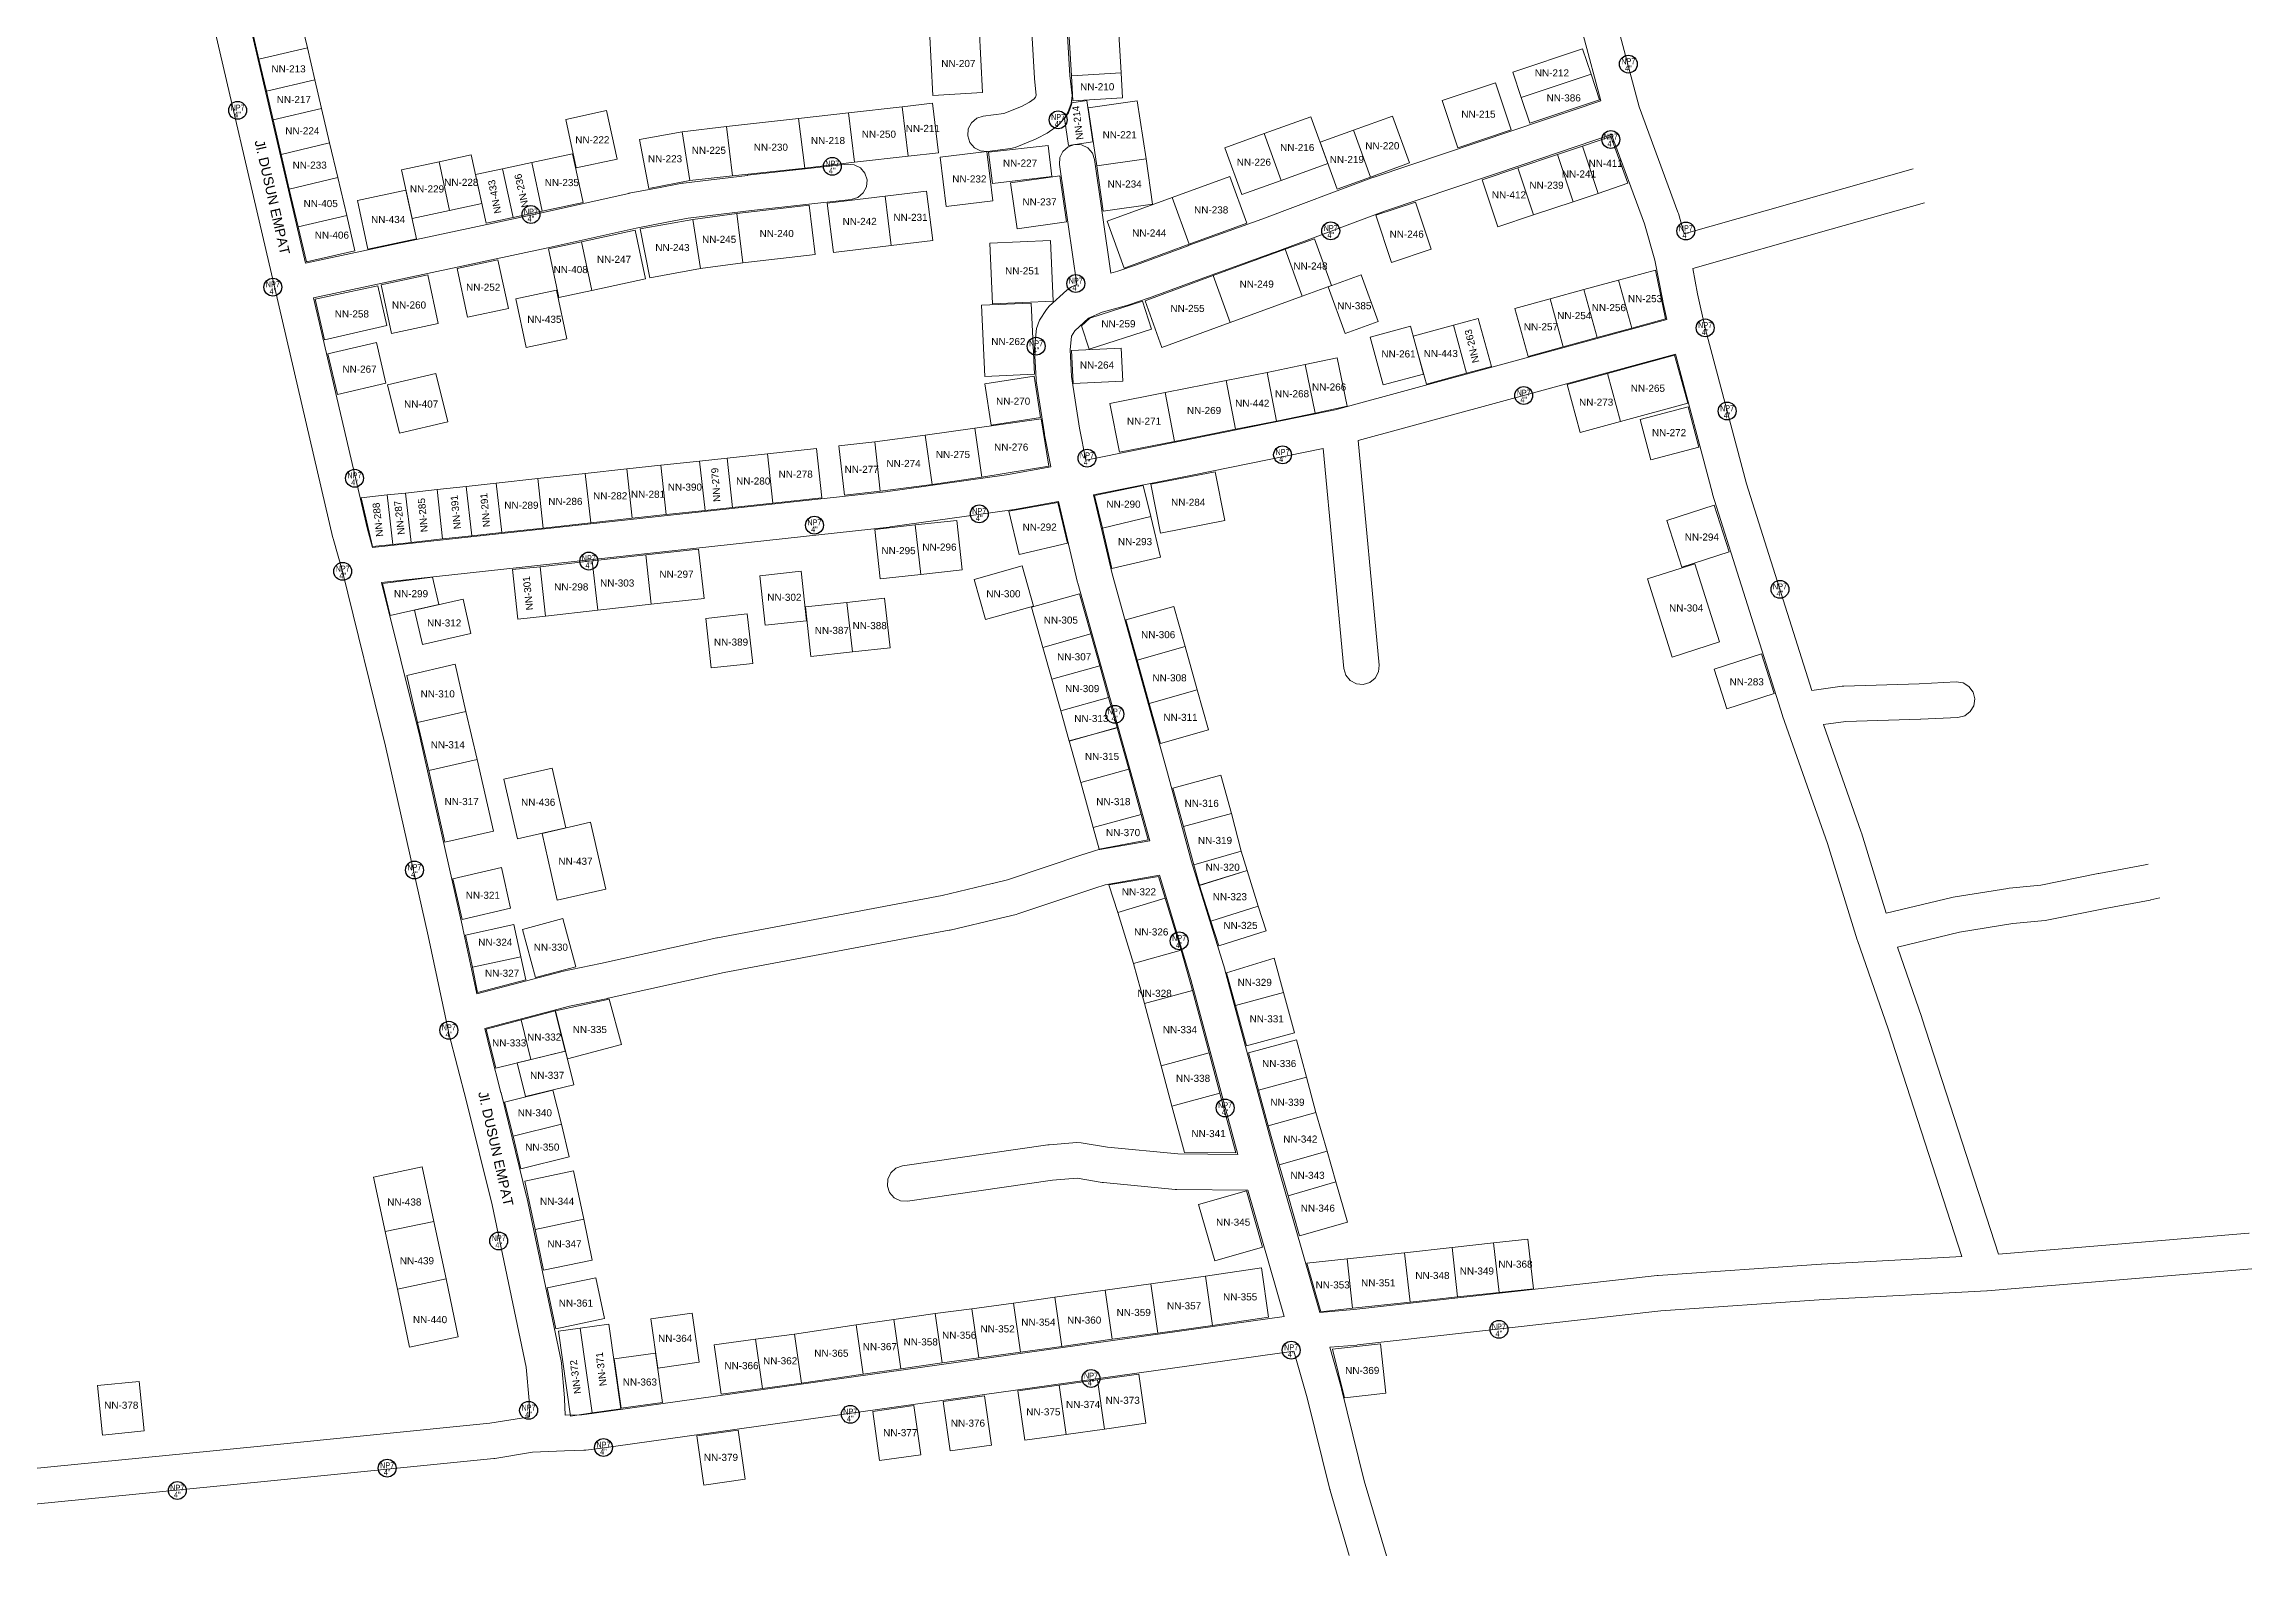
# Model space of a CAD drawing. Header units: inches. Extents: x 5913 to 6802, y 1147 to 1805.
# Drawn here: x 6304.3 to 6801.4, y 1147.4 to 1487.7 of the extents above; entities that cross this region are included whole.
import ezdxf
from ezdxf.enums import TextEntityAlignment as Align

# ---------------------------------------------------------------- set-up
doc = ezdxf.new("R2010")
doc.units = ezdxf.units.IN
doc.header["$MEASUREMENT"] = 0
doc.layers.add('Basic Map', color=251, linetype='Continuous', lineweight=9)
doc.layers.add('Home Number', color=6, linetype='Continuous')
doc.layers.add('NEW POLE 7m', color=3, linetype='Continuous')
doc.styles.get("Standard").update_dxf_attribs({"font": 'arial.ttf'})
doc.styles.add('Title Block 3', font='dgn003.shx')

# ---------------------------------------------------------------- blocks, each defined once
blk = doc.blocks.new('NP7')
at = {"color": 0, "linetype": 'ByBlock', "lineweight": -2}
blk.add_circle((10475.44, -5326.86), 2.01, dxfattribs=at)
at = {"color": 0, "linetype": 'ByBlock', "lineweight": -2, "style": 'Title Block 3', "width": 0.799091}
for s, p in [('NP7', (10475.43, -5326.23)), ('4"', (10475.43, -5327.81))]:
    blk.add_text(s, height=1.339, dxfattribs=at).set_placement(p, align=Align.MIDDLE_CENTER)

msp = doc.modelspace()

# ---------------------------------------------------------------- linework, layer by layer
at = {"layer": 'Basic Map'}
for points in [[(6725.17, 1459.63), (6704.55, 1453.8), (6704.54, 1453.8), (6673.63, 1444.99), (6672.29, 1449.61), (6672.2, 1449.88), (6663.5, 1473.63), (6658.57, 1491.9), (6658.56, 1491.93), (6653.27, 1510.91)], [(6531, 1392.6), (6521, 1390.77), (6493.74, 1386.96), (6378.21, 1374.37), (6377.05, 1378.5), (6364.93, 1430.63), (6417.3, 1441.78), (6417.33, 1441.79), (6437.59, 1446.3), (6444.49, 1447.62), (6449.33, 1448.53), (6463.59, 1450.25), (6486.04, 1452.75), (6487.53, 1453.22), (6488.73, 1454.23), (6489.44, 1455.61), (6489.58, 1457.17), (6489.1, 1458.66), (6488.1, 1459.85), (6486.71, 1460.57), (6485.16, 1460.7), (6462.68, 1458.2), (6462.65, 1458.19), (6448.24, 1456.46), (6447.97, 1456.42), (6443, 1455.48), (6436.03, 1454.15), (6435.91, 1454.13), (6415.61, 1449.6), (6363.12, 1438.42), (6348.35, 1501.96)], [(6526, 1502), (6527.3, 1480.09), (6527.32, 1479.92), (6527.69, 1476.27), (6527.51, 1475.77), (6527.22, 1475.42), (6526.17, 1474.64), (6524.34, 1473.69), (6520.4, 1472.09), (6515.75, 1471.54), (6514.27, 1471.05), (6513.08, 1470.04), (6512.37, 1468.64), (6512.25, 1467.09), (6512.74, 1465.6), (6513.75, 1464.42), (6515.14, 1463.71), (6516.7, 1463.59), (6521.88, 1464.21), (6522.91, 1464.48), (6527.51, 1466.35), (6527.84, 1466.49), (6530.13, 1467.67), (6530.69, 1468.03), (6532.39, 1469.3), (6533.09, 1469.96), (6534.12, 1471.22), (6534.79, 1472.38), (6535.52, 1474.38), (6535.74, 1476.16), (6535.28, 1480.65), (6533.98, 1502.52)], [(6226.53, 1159.59), (6353.01, 1172.04), (6404.61, 1177.21), (6413.22, 1178.61), (6413.45, 1178.6), (6413.59, 1178.64), (6413.49, 1182.37), (6412.85, 1189.85), (6405.12, 1226.4), (6399.39, 1249.68), (6395.35, 1265.24), (6395.31, 1265.41), (6390.75, 1286.95), (6381.14, 1329.68), (6371.42, 1368.98), (6369.32, 1376.42), (6369.28, 1376.6), (6356.22, 1432.79), (6340.53, 1500.26)], [(6650.85, 1489.8), (6654.84, 1475), (6634.99, 1468.27), (6603.75, 1457.8), (6603.62, 1457.76), (6578.47, 1448.35), (6561.9, 1442.37), (6561.87, 1442.36), (6550.25, 1438.06), (6546.07, 1436.61), (6544.5, 1436.19), (6540.84, 1461.75), (6540.32, 1463.22), (6539.28, 1464.38), (6537.87, 1465.06), (6536.32, 1465.14), (6534.84, 1464.63), (6533.68, 1463.58), (6533.01, 1462.18), (6532.92, 1460.62), (6536.79, 1433.58), (6535.66, 1433.08), (6534.54, 1432.35), (6530.63, 1428.73), (6530.02, 1428.02), (6528.39, 1425.58), (6527.74, 1423.73), (6527.32, 1419.38), (6527.31, 1418.8), (6527.64, 1412.32), (6527.68, 1411.91), (6529.52, 1399.98), (6529.55, 1399.8), (6531, 1392.6)], [(6657.27, 1467.38), (6664.64, 1447.26), (6667, 1439.11), (6668.79, 1429.91), (6668.82, 1429.8), (6669.73, 1425.72), (6594.98, 1405.37), (6561.62, 1398.61), (6538.86, 1394.09), (6537.41, 1401.28), (6535.62, 1412.93), (6535.32, 1418.91), (6535.61, 1421.97), (6536.41, 1423.18), (6539.49, 1426.03), (6542.51, 1427.36), (6548.3, 1428.93), (6548.56, 1429.01), (6552.91, 1430.52), (6552.98, 1430.54), (6564.63, 1434.85), (6581.2, 1440.83), (6581.25, 1440.85), (6606.36, 1450.24), (6637.54, 1460.69), (6637.56, 1460.69), (6657.27, 1467.38)], [(6733.91, 1295.6), (6719.11, 1292.03), (6713.51, 1310.17), (6713.46, 1310.32), (6704.96, 1334.51), (6710.02, 1335.2), (6726.8, 1335.72), (6726.87, 1335.72), (6735.25, 1336.14), (6736.77, 1336.51), (6738.02, 1337.44), (6738.82, 1338.78), (6739.05, 1340.33), (6738.67, 1341.84), (6737.74, 1343.09), (6736.4, 1343.9), (6734.86, 1344.13), (6726.51, 1343.71), (6709.56, 1343.19), (6709.15, 1343.15), (6702.36, 1342.23), (6687.66, 1388.7), (6678.36, 1423.81), (6676.63, 1431.49), (6675.52, 1437.21), (6706.73, 1446.1), (6727.74, 1452.04)], [(6591.57, 1202.18), (6582.19, 1234.82), (6581.49, 1237.25), (6570.19, 1279.29), (6570.15, 1279.44), (6562.66, 1303.63), (6557.05, 1324.49), (6557.04, 1324.52), (6544.75, 1368.45), (6540.56, 1386.28), (6563.18, 1390.76), (6563.2, 1390.76), (6592.33, 1396.67), (6596.97, 1347.18), (6597.42, 1345.69), (6598.4, 1344.48), (6599.78, 1343.74), (6601.33, 1343.57), (6602.83, 1344.02), (6604.04, 1345.01), (6604.78, 1346.38), (6604.94, 1347.93), (6600.2, 1398.5), (6671.64, 1417.95), (6679.96, 1386.56), (6680.01, 1386.38), (6695.74, 1336.6), (6695.78, 1336.48), (6705.89, 1307.74), (6712.57, 1286.09), (6712.61, 1285.95), (6719.54, 1265.99), (6736.13, 1214.75), (6704.56, 1213.07), (6704.49, 1213.07), (6667.72, 1210.51), (6667.55, 1210.5), (6599.2, 1202.8), (6591.57, 1202.18)], [(6401.69, 1273.87), (6398.57, 1288.63), (6398.56, 1288.68), (6388.94, 1331.48), (6388.92, 1331.56), (6380.26, 1366.55), (6494.59, 1379.01), (6494.76, 1379.03), (6522.19, 1382.86), (6522.36, 1382.88), (6532.7, 1384.77), (6536.98, 1366.54), (6537.02, 1366.38), (6549.33, 1322.39), (6553.25, 1308.38)], [(6553.25, 1308.38), (6541.56, 1306.29), (6541.06, 1306.17), (6538.47, 1305.35), (6538.4, 1305.32), (6521.18, 1299.55), (6517.8, 1298.75), (6517.79, 1298.75), (6506.5, 1296.06), (6455.9, 1286.54), (6455.78, 1286.52), (6429.57, 1280.72), (6420.85, 1278.91), (6420.64, 1278.86)], [(6778.13, 1303.12), (6777.04, 1302.87), (6766.95, 1301.01), (6766.87, 1300.99), (6753.91, 1298.35), (6746.78, 1297.68), (6746.51, 1297.65), (6734.2, 1295.66), (6733.91, 1295.6)], [(6403.52, 1266.08), (6422.58, 1271.1), (6431.22, 1272.89), (6431.27, 1272.9), (6457.44, 1278.69), (6508.08, 1288.22), (6508.27, 1288.26), (6519.63, 1290.97), (6523.18, 1291.8), (6523.54, 1291.9), (6540.91, 1297.73), (6543.23, 1298.46), (6555.47, 1300.65)], [(6555.47, 1300.65), (6562.49, 1277.14), (6573.07, 1237.75), (6559.58, 1237.86), (6543.71, 1239.36), (6537.78, 1240.35), (6536.81, 1240.4), (6530.57, 1239.92), (6530.3, 1239.89), (6497.54, 1235.15), (6496.06, 1234.63), (6494.9, 1233.59), (6494.23, 1232.18), (6494.15, 1230.62), (6494.67, 1229.15), (6495.71, 1227.99), (6497.12, 1227.32), (6498.68, 1227.24), (6531.31, 1231.95), (6536.93, 1232.38), (6542.53, 1231.45), (6542.82, 1231.41), (6559, 1229.88), (6559.34, 1229.86), (6575.32, 1229.73), (6583.51, 1201.25), (6428.12, 1179.49), (6425.38, 1179.11), (6421.58, 1179.01)], [(6744.37, 1215.28), (6727.14, 1268.5), (6727.11, 1268.58), (6721.62, 1284.41), (6735.63, 1287.78), (6747.65, 1289.73), (6754.87, 1290.4), (6755.3, 1290.46), (6768.44, 1293.15), (6778.57, 1295.02), (6778.73, 1295.05), (6780.71, 1295.5)], [(6420.64, 1278.86), (6401.69, 1273.87)], [(6411.65, 1268.04), (6413.87, 1259.1)], [(6421.58, 1179.01), (6421.48, 1182.7), (6421.47, 1182.93), (6420.8, 1190.78), (6420.73, 1191.26), (6412.93, 1228.12), (6412.9, 1228.25), (6407.15, 1251.62), (6407.14, 1251.67), (6404.75, 1260.86), (6403.52, 1266.08)], [(6800.83, 1219.99), (6800.8, 1219.99), (6744.37, 1215.28)], [(6596.4, 1185), (6596.4, 1185.06), (6593.79, 1194.33), (6599.91, 1194.83), (6600.03, 1194.84), (6668.36, 1202.54), (6705.02, 1205.09), (6741.75, 1207.04), (6741.87, 1207.05), (6801.44, 1212.02)], [(6598.17, 1147.41), (6593.86, 1162.1), (6593.85, 1162.19), (6593.81, 1162.27), (6588.68, 1182.96), (6585.72, 1193.48), (6429.22, 1171.56), (6429.21, 1171.56), (6426.25, 1171.16), (6425.82, 1171.12), (6421.44, 1171), (6417.87, 1170.84), (6417.87, 1170.84), (6417.86, 1170.84), (6414.27, 1170.68), (6405.78, 1169.29), (6405.65, 1169.29), (6405.53, 1169.26), (6353.81, 1164.08), (6353.8, 1164.08), (6226.75, 1151.58)], [(6606.53, 1147.36), (6601.56, 1164.28), (6596.43, 1184.94), (6596.4, 1185)]]:
    msp.add_lwpolyline(points, dxfattribs=at)
for points in [[(6545.8, 1497.54), (6546.78, 1481.29), (6535.6, 1480.6), (6534.62, 1496.85)], [(6352.64, 1484.36), (6350.67, 1492.75), (6361.57, 1495.32), (6363.54, 1486.93)], [(6354.35, 1477.14), (6352.64, 1484.36), (6363.54, 1486.93), (6365.25, 1479.71)], [(6514.86, 1491.55), (6515.61, 1476.83), (6504.43, 1476.14), (6503.68, 1490.86)], [(6634.98, 1481.43), (6650.72, 1486.69), (6652.66, 1480.94), (6636.91, 1475.69)], [(6355.85, 1470.7), (6354.35, 1477.14), (6365.25, 1479.71), (6366.75, 1473.27)], [(6546.78, 1481.29), (6547.11, 1475.64), (6535.93, 1474.95), (6535.6, 1480.6)], [(6619.11, 1475.03), (6631.09, 1479.06), (6634.64, 1468.44), (6622.66, 1464.41)], [(6636.91, 1475.69), (6652.66, 1480.94), (6654.57, 1475.17), (6638.82, 1469.92)], [(6357.65, 1462.92), (6355.85, 1470.7), (6366.75, 1473.27), (6368.55, 1465.49)], [(6421.73, 1470.8), (6430.91, 1472.77), (6433.27, 1461.82), (6424.08, 1459.85)], [(6474.18, 1470.96), (6485.38, 1472.27), (6486.74, 1461.15), (6475.54, 1459.84)], [(6485.38, 1472.27), (6497.48, 1473.62), (6498.84, 1462.5), (6486.74, 1461.15)], [(6497.48, 1473.62), (6504.32, 1474.41), (6505.67, 1463.29), (6498.84, 1462.5)], [(6539.1, 1475.03), (6540.43, 1465.73), (6534.92, 1464.95), (6534.02, 1470.97), (6534.92, 1472.25), (6535.6, 1474.18), (6535.7, 1474.52)], [(6550.45, 1474.98), (6552.44, 1461.92), (6541.35, 1460.33), (6539.36, 1473.38)], [(6438.34, 1466.24), (6447.98, 1467.96), (6449.67, 1457), (6440.45, 1455.23)], [(6447.98, 1467.96), (6457.94, 1469.17), (6459.3, 1458.05), (6449.67, 1457)], [(6457.94, 1469.17), (6474.18, 1470.96), (6475.54, 1459.84), (6459.3, 1458.05)], [(6570.17, 1464.39), (6579, 1467.59), (6582.83, 1457.06), (6574, 1453.86)], [(6579, 1467.59), (6589.55, 1471.38), (6593.38, 1460.85), (6582.83, 1457.06)], [(6591.66, 1465.63), (6599.12, 1468.33), (6602.95, 1457.8), (6595.48, 1455.1)], [(6599.12, 1468.33), (6607.95, 1471.53), (6611.78, 1461), (6602.95, 1457.8)], [(6650.69, 1464.75), (6657.09, 1466.91), (6660.91, 1456.44), (6654.24, 1454.13)], [(6359.47, 1455.11), (6357.65, 1462.92), (6368.55, 1465.49), (6370.37, 1457.68)], [(6393.21, 1461.25), (6400.45, 1462.81), (6402.8, 1451.86), (6395.57, 1450.3)], [(6414.09, 1461.07), (6423.28, 1463.03), (6425.63, 1452.08), (6416.45, 1450.12)], [(6506.05, 1462.28), (6516.55, 1463.54), (6517.91, 1452.42), (6507.41, 1451.16)], [(6516.95, 1463.38), (6530.36, 1464.95), (6531.22, 1457.92), (6517.81, 1456.36)], [(6552.44, 1461.92), (6553.88, 1451.72), (6542.79, 1450.13), (6541.35, 1460.33)], [(6636.14, 1459.89), (6645.05, 1462.87), (6648.6, 1452.25), (6639.7, 1449.27)], [(6645.05, 1462.87), (6650.69, 1464.75), (6654.24, 1454.13), (6648.6, 1452.25)], [(6361.48, 1446.6), (6359.47, 1455.11), (6370.37, 1457.68), (6372.39, 1449.17)], [(6384.77, 1459.45), (6393.21, 1461.25), (6395.57, 1450.3), (6387.13, 1448.49)], [(6401.42, 1458.35), (6407.51, 1459.66), (6409.86, 1448.71), (6403.77, 1447.4)], [(6407.51, 1459.66), (6414.09, 1461.07), (6416.45, 1450.12), (6409.86, 1448.71)], [(6532.97, 1458.12), (6534.49, 1447.76), (6523.41, 1446.16), (6521.89, 1456.52)], [(6558.28, 1453.22), (6571.3, 1457.97), (6575.12, 1447.44), (6562.1, 1442.69)], [(6628.08, 1457.2), (6636.14, 1459.89), (6639.7, 1449.27), (6631.64, 1446.58)], [(6374.81, 1452.54), (6385.74, 1454.88), (6388.1, 1443.93), (6377.17, 1441.59)], [(6480.63, 1451.93), (6493.68, 1453.52), (6495.04, 1442.4), (6481.99, 1440.81)], [(6493.68, 1453.52), (6503, 1454.65), (6504.36, 1443.53), (6495.04, 1442.4)], [(6543.68, 1447.85), (6558.28, 1453.22), (6562.1, 1442.69), (6547.5, 1437.32)], [(6604.16, 1449.22), (6613.07, 1452.19), (6616.62, 1441.57), (6607.72, 1438.6)], [(6363.32, 1438.7), (6361.48, 1446.6), (6372.39, 1449.17), (6374.25, 1441.17)], [(6438.52, 1446.12), (6450.37, 1448.28), (6452.09, 1437.2), (6440.63, 1435.12)], [(6450.37, 1448.28), (6460.25, 1449.61), (6461.61, 1438.49), (6452.09, 1437.2)], [(6460.25, 1449.61), (6476.52, 1451.51), (6477.88, 1440.39), (6461.61, 1438.49)], [(6417.81, 1441.63), (6425.24, 1443.21), (6427.59, 1432.26), (6420.17, 1430.68)], [(6425.24, 1443.21), (6437.34, 1445.84), (6439.69, 1434.89), (6427.59, 1432.26)], [(6530.87, 1443.55), (6531.52, 1429.86), (6517.85, 1429.27), (6517.2, 1442.96)], [(6583.75, 1441.54), (6590.35, 1443.93), (6594.17, 1433.41), (6587.57, 1431.01)], [(6397.26, 1437.2), (6406.45, 1439.17), (6408.8, 1428.22), (6399.62, 1426.25)], [(6567.53, 1435.62), (6583.75, 1441.54), (6587.57, 1431.01), (6571.35, 1425.09)], [(6367.43, 1421.19), (6365.29, 1430.33), (6379.38, 1433.33), (6381.44, 1424.42)], [(6380.15, 1433.57), (6390.65, 1435.78), (6393, 1424.82), (6382.51, 1422.62)], [(6410.45, 1430.36), (6419.64, 1432.33), (6421.99, 1421.38), (6412.81, 1419.41)], [(6552.18, 1429.97), (6567.53, 1435.62), (6571.35, 1425.09), (6556, 1419.44)], [(6593.42, 1433.1), (6600.88, 1435.78), (6604.7, 1425.25), (6597.24, 1422.57)], [(6643.41, 1430.4), (6651.03, 1432.49), (6653.98, 1421.68), (6646.35, 1419.59)], [(6651.03, 1432.49), (6658.84, 1434.61), (6661.79, 1423.8), (6653.98, 1421.68)], [(6658.84, 1434.61), (6667.13, 1436.81), (6669.39, 1425.87), (6661.79, 1423.8)], [(6526.57, 1429.44), (6527.27, 1413.43), (6516.08, 1412.93), (6515.38, 1428.94)], [(6551.6, 1429.85), (6553.64, 1423.58), (6539.62, 1419.06), (6537.91, 1424.29), (6539.72, 1426.01)], [(6635.49, 1428.25), (6643.41, 1430.4), (6646.35, 1419.59), (6638.44, 1417.44)], [(6602.88, 1421.79), (6611.94, 1424.27), (6614.9, 1413.46), (6605.85, 1410.99)], [(6612.57, 1421.98), (6621.63, 1424.46), (6624.59, 1413.66), (6615.54, 1411.18)], [(6621.63, 1424.46), (6627.21, 1425.98), (6630.18, 1415.18), (6624.59, 1413.66)], [(6370.32, 1408.83), (6368.17, 1417.98), (6379.08, 1420.55), (6381.22, 1411.41)], [(6546.83, 1419.26), (6547.19, 1411.86), (6535.99, 1411.36), (6535.64, 1418.76)], [(6588.27, 1415.63), (6595.46, 1417.07), (6597.7, 1406.25), (6590.51, 1404.65)], [(6656.34, 1413.58), (6671.44, 1417.69), (6674.39, 1406.88), (6659.28, 1402.77)], [(6384.25, 1400.12), (6381.55, 1411), (6392.45, 1413.58), (6395.15, 1402.69)], [(6527.19, 1412.97), (6528.64, 1403.69), (6517.57, 1401.95), (6516.12, 1411.22)], [(6556.7, 1409.28), (6570.44, 1412.02), (6572.58, 1401.02), (6558.84, 1398.29)], [(6570.44, 1412.02), (6579.66, 1413.8), (6581.8, 1402.81), (6572.58, 1401.02)], [(6579.66, 1413.8), (6588.27, 1415.63), (6590.51, 1404.65), (6581.8, 1402.81)], [(6647.26, 1411.07), (6656.34, 1413.58), (6659.28, 1402.77), (6650.21, 1400.26)], [(6544.29, 1406.82), (6556.7, 1409.28), (6558.84, 1398.29), (6546.43, 1395.83)], [(6530.51, 1392.73), (6515.42, 1390.2), (6513.85, 1401.29), (6528.83, 1403.39)], [(6666.08, 1394.15), (6663.7, 1403.24), (6674.53, 1406.08), (6676.91, 1397)], [(6492.56, 1387.07), (6484.48, 1386.19), (6483.25, 1397.32), (6491.33, 1398.21)], [(6504.23, 1388.6), (6492.56, 1387.07), (6491.33, 1398.21), (6502.66, 1399.69)], [(6515.42, 1390.2), (6504.23, 1388.6), (6502.66, 1399.69), (6513.85, 1401.29)], [(6444.37, 1381.82), (6436.68, 1380.98), (6435.45, 1392.11), (6443.15, 1392.96)], [(6453.09, 1382.73), (6444.37, 1381.82), (6443.15, 1392.96), (6451.86, 1393.86)], [(6459.31, 1383.4), (6453.09, 1382.73), (6451.86, 1393.86), (6458.08, 1394.54)], [(6468.39, 1384.37), (6459.31, 1383.4), (6458.08, 1394.54), (6467.16, 1395.5)], [(6479.43, 1385.55), (6468.39, 1384.37), (6467.16, 1395.5), (6478.2, 1396.68)], [(6394, 1376.33), (6386.9, 1375.53), (6385.67, 1386.67), (6392.77, 1387.46)], [(6400.55, 1377.03), (6394, 1376.33), (6392.77, 1387.46), (6399.33, 1388.17)], [(6407.31, 1377.77), (6400.55, 1377.03), (6399.33, 1388.17), (6406.08, 1388.9)], [(6416.64, 1378.79), (6407.31, 1377.77), (6406.08, 1388.9), (6415.41, 1389.93)], [(6427.35, 1379.95), (6416.64, 1378.79), (6415.41, 1389.93), (6426.12, 1391.09)], [(6436.68, 1380.98), (6427.35, 1379.95), (6426.12, 1391.09), (6435.45, 1392.11)], [(6542.57, 1378.79), (6540.83, 1386.13), (6551.8, 1388.33), (6553.47, 1381.39)], [(6553.48, 1388.64), (6567.95, 1391.45), (6570.15, 1380.47), (6555.68, 1377.65)], [(6382.76, 1375.1), (6378.23, 1374.59), (6375.62, 1385.58), (6381.53, 1386.23)], [(6386.9, 1375.53), (6382.76, 1375.1), (6381.53, 1386.23), (6385.67, 1386.67)], [(6523.81, 1372.79), (6521.49, 1382.6), (6532.53, 1384.52), (6534.7, 1375.39)], [(6673.09, 1369.98), (6669.73, 1380.48), (6680.39, 1383.9), (6683.75, 1373.4)], [(6501.68, 1368.35), (6492.54, 1367.34), (6491.31, 1378.47), (6500.45, 1379.48)], [(6511.01, 1369.37), (6501.68, 1368.35), (6500.45, 1379.48), (6509.78, 1380.5)], [(6544.74, 1369.65), (6542.57, 1378.79), (6553.47, 1381.39), (6555.64, 1372.25)], [(6440.97, 1361.63), (6428.94, 1360.28), (6427.71, 1371.42), (6439.74, 1372.77)], [(6452.89, 1362.89), (6440.97, 1361.63), (6439.74, 1372.77), (6451.66, 1374.02)], [(6382.19, 1359.09), (6380.47, 1366.3), (6391.71, 1367.7), (6393.11, 1361.59)], [(6417.16, 1358.94), (6410.93, 1358.28), (6409.7, 1369.42), (6415.93, 1370.08)], [(6428.94, 1360.28), (6417.16, 1358.94), (6415.93, 1370.08), (6427.71, 1371.42)], [(6475.96, 1357.92), (6466.63, 1356.9), (6465.4, 1368.04), (6474.74, 1369.06)], [(6516.26, 1358.16), (6513.71, 1367.2), (6524.49, 1370.24), (6527.04, 1361.21)], [(6670.92, 1349.74), (6665.33, 1367.32), (6676, 1370.74), (6681.59, 1353.16)], [(6389.43, 1352.56), (6387.69, 1360.28), (6398.61, 1362.78), (6400.34, 1355.06)], [(6494.76, 1351.83), (6486.27, 1350.9), (6485.04, 1362.03), (6493.54, 1362.96)], [(6529.17, 1351.91), (6526.62, 1360.94), (6537.4, 1363.99), (6539.95, 1354.95)], [(6463.84, 1348.31), (6454.51, 1347.29), (6453.28, 1358.42), (6462.61, 1359.44)], [(6486.27, 1350.9), (6476.93, 1349.88), (6475.71, 1361.01), (6485.04, 1362.03)], [(6550.42, 1349.06), (6547.88, 1358.1), (6558.66, 1361.14), (6561.2, 1352.1)], [(6531.2, 1344.73), (6529.17, 1351.91), (6539.95, 1354.95), (6541.98, 1347.78)], [(6388.32, 1334.99), (6385.91, 1345.61), (6396.83, 1348.11), (6399.24, 1337.49)], [(6533.21, 1337.61), (6531.2, 1344.73), (6541.98, 1347.78), (6543.99, 1340.65)], [(6553.13, 1339.31), (6550.42, 1349.06), (6561.2, 1352.1), (6563.91, 1342.36)], [(6683.22, 1338.09), (6680.36, 1347.04), (6691.03, 1350.46), (6693.89, 1341.51)], [(6390.88, 1324.16), (6388.32, 1334.99), (6399.24, 1337.49), (6401.8, 1326.66)], [(6535.13, 1330.81), (6533.21, 1337.61), (6543.99, 1340.65), (6545.91, 1333.86)], [(6555.67, 1330.27), (6553.13, 1339.31), (6563.91, 1342.36), (6566.45, 1333.32)], [(6537.73, 1321.52), (6535.12, 1330.86), (6545.92, 1333.82), (6548.53, 1324.47)], [(6394.5, 1308.02), (6390.88, 1324.16), (6401.8, 1326.66), (6405.42, 1310.52)], [(6410.83, 1308.78), (6407.78, 1322.23), (6418.7, 1324.73), (6421.75, 1311.28)], [(6540.51, 1311.32), (6537.73, 1321.52), (6548.53, 1324.47), (6551.32, 1314.27)], [(6560.82, 1311.57), (6558.47, 1320.21), (6569.27, 1323.17), (6571.62, 1314.53)], [(6541.82, 1306.46), (6540.51, 1311.32), (6551.32, 1314.27), (6552.91, 1308.56)], [(6563.14, 1302.98), (6560.82, 1311.57), (6571.62, 1314.53), (6573.86, 1306.06)], [(6419.82, 1294.97), (6416.4, 1310.02), (6427.32, 1312.52), (6430.74, 1297.47)], [(6564.45, 1298.36), (6563.14, 1302.98), (6573.86, 1306.06), (6575.16, 1301.64)], [(6398.39, 1290.66), (6396.31, 1299.82), (6407.23, 1302.32), (6409.31, 1293.16)], [(6546.03, 1292.18), (6544.06, 1298.45), (6555.25, 1300.36), (6556.74, 1295.46)], [(6567.01, 1290.3), (6564.47, 1298.3), (6575.15, 1301.69), (6577.68, 1293.68)], [(6549.61, 1280.77), (6546.03, 1292.18), (6556.74, 1295.46), (6560.29, 1283.71)], [(6568.77, 1284.69), (6567.01, 1290.3), (6577.68, 1293.68), (6579.45, 1288.08)], [(6400.69, 1279.9), (6399.12, 1287.12), (6410.07, 1289.48), (6411.64, 1282.26)], [(6423.99, 1280.01), (6414.93, 1277.57), (6412, 1288.39), (6421.07, 1290.83)], [(6552.06, 1271.71), (6549.61, 1280.77), (6560.29, 1283.71), (6562.88, 1274.64)], [(6401.88, 1274.21), (6400.69, 1279.9), (6411.64, 1282.26), (6412.71, 1277.09)], [(6572.58, 1271.27), (6570.56, 1278.67), (6581.3, 1281.96), (6583.39, 1274.2)], [(6555.8, 1257.66), (6552.06, 1271.71), (6562.88, 1274.64), (6566.61, 1260.6)], [(6575.03, 1262.21), (6572.58, 1271.27), (6583.39, 1274.2), (6585.84, 1265.14)], [(6419.38, 1270.1), (6421.62, 1261), (6405.96, 1257.18), (6403.78, 1265.94)], [(6434.28, 1262.47), (6422.14, 1259.29), (6419.42, 1270.08), (6431.47, 1272.68)], [(6577.71, 1252.21), (6575.48, 1260.59), (6586.29, 1263.52), (6588.52, 1255.14)], [(6421.65, 1261.01), (6423.51, 1253.42), (6412.63, 1250.76), (6410.77, 1258.34)], [(6558.25, 1248.6), (6555.8, 1257.66), (6566.61, 1260.6), (6569.06, 1251.53)], [(6579.89, 1244.16), (6577.71, 1252.21), (6588.52, 1255.14), (6590.68, 1247.17)], [(6418.79, 1252.18), (6420.74, 1244.53), (6409.86, 1241.86), (6407.91, 1249.51)], [(6561.04, 1238.19), (6558.25, 1248.6), (6569.06, 1251.53), (6572.67, 1238.09)], [(6420.74, 1244.53), (6422.52, 1237.19), (6411.64, 1234.53), (6409.86, 1241.86)], [(6582.42, 1235.37), (6579.89, 1244.16), (6590.68, 1247.17), (6593.18, 1238.46)], [(6584.4, 1228.45), (6582.42, 1235.37), (6593.18, 1238.46), (6595.17, 1231.54)], [(6389.37, 1234.95), (6392.03, 1222.68), (6381.07, 1220.38), (6378.41, 1232.64)], [(6423.46, 1234.04), (6425.77, 1223.15), (6414.81, 1220.85), (6412.5, 1231.73)], [(6567.9, 1213.81), (6564.25, 1226.45), (6575.02, 1229.55), (6578.67, 1216.9)], [(6586.99, 1219.42), (6584.4, 1228.45), (6595.17, 1231.54), (6597.76, 1222.52)], [(6425.77, 1223.15), (6427.69, 1213.96), (6416.73, 1211.66), (6414.81, 1220.85)], [(6392.03, 1222.68), (6394.78, 1209.73), (6383.81, 1207.42), (6381.07, 1220.38)], [(6639.64, 1207.52), (6631.92, 1206.68), (6630.69, 1217.81), (6638.41, 1218.66)], [(6598.92, 1203.12), (6591.74, 1202.34), (6588.65, 1213.24), (6597.69, 1214.26)], [(6611.88, 1204.46), (6598.92, 1203.12), (6597.69, 1214.26), (6610.65, 1215.59)], [(6622.59, 1205.66), (6611.88, 1204.46), (6610.65, 1215.59), (6621.35, 1216.79)], [(6631.92, 1206.68), (6622.59, 1205.66), (6621.35, 1216.79), (6630.69, 1217.81)], [(6394.78, 1209.73), (6397.52, 1196.67), (6386.56, 1194.37), (6383.81, 1207.42)], [(6428.52, 1209.99), (6430.44, 1200.8), (6419.48, 1198.5), (6417.56, 1207.69)], [(6555.09, 1197.53), (6544.82, 1196.13), (6543.24, 1207.22), (6553.52, 1208.62)], [(6567.41, 1199.24), (6555.09, 1197.53), (6553.52, 1208.62), (6565.83, 1210.33)], [(6580, 1201.09), (6567.41, 1199.24), (6565.83, 1210.33), (6578.43, 1212.18)], [(6524.15, 1193.2), (6514.77, 1191.92), (6513.19, 1203.01), (6522.57, 1204.29)], [(6533.44, 1194.51), (6524.15, 1193.2), (6522.57, 1204.29), (6531.87, 1205.6)], [(6544.82, 1196.13), (6533.44, 1194.51), (6531.87, 1205.6), (6543.24, 1207.22)], [(6427.71, 1179.53), (6422.81, 1178.85), (6420.1, 1197.94), (6425.01, 1198.63)], [(6434.15, 1180.43), (6427.71, 1179.53), (6425.01, 1198.63), (6431.44, 1199.52)], [(6451.76, 1190.94), (6442.46, 1189.63), (6440.88, 1200.72), (6450.18, 1202.03)], [(6488.69, 1188.27), (6474.83, 1186.22), (6473.26, 1197.31), (6487.12, 1199.36)], [(6497.22, 1189.49), (6488.69, 1188.27), (6487.12, 1199.36), (6495.65, 1200.58)], [(6506.52, 1190.81), (6497.22, 1189.49), (6495.65, 1200.58), (6504.94, 1201.9)], [(6514.77, 1191.92), (6506.52, 1190.81), (6504.94, 1201.9), (6513.19, 1203.01)], [(6466.05, 1185.06), (6456.75, 1183.75), (6455.18, 1194.84), (6464.48, 1196.15)], [(6474.83, 1186.22), (6466.05, 1185.06), (6464.48, 1196.15), (6473.26, 1197.31)], [(6606.44, 1183.98), (6597.11, 1182.96), (6594.4, 1193.93), (6605.21, 1195.12)], [(6443.52, 1181.92), (6434.22, 1180.61), (6432.65, 1191.7), (6441.94, 1193.01)], [(6552.34, 1177.21), (6543.04, 1175.9), (6541.46, 1186.99), (6550.76, 1188.3)], [(6326.75, 1175.5), (6317.41, 1174.56), (6316.29, 1185.71), (6325.63, 1186.64)], [(6517.62, 1172.31), (6508.32, 1171), (6506.75, 1182.09), (6516.04, 1183.4)], [(6534.41, 1174.71), (6525.11, 1173.4), (6523.53, 1184.49), (6532.83, 1185.8)], [(6543.04, 1175.9), (6534.41, 1174.71), (6532.83, 1185.8), (6541.46, 1186.99)], [(6501.72, 1170.11), (6492.42, 1168.8), (6490.85, 1179.89), (6500.15, 1181.2)], [(6462.13, 1164.6), (6452.83, 1163.29), (6451.25, 1174.38), (6460.55, 1175.69)]]:
    msp.add_lwpolyline(points, close=True, dxfattribs=at)

# ---------------------------------------------------------------- block references
at = {"layer": 'NEW POLE 7m'}
for p, xscale, yscale, zscale in [((-3819.95, 6812.92), 1.000529019865858, 1.000529019865858, 1.000529019865858), ((-4133.17, 6802.51), 1.000531137161602, 1.000531137161602, 1.000531137161602), ((-3948.38, 6800.38), 1.000529890300827, 1.000529890300827, 1.000529890300827), ((-3823.9, 6795.94), 1.000529019220272, 1.000529019220272, 1.000529019220272), ((-3999.23, 6789.9), 1.000530227793936, 1.000530227793936, 1.000530227793936), ((-4067.1, 6779.07), 1.000530685455037, 1.000530685455037, 1.000530685455037), ((-3886.98, 6775.37), 1.000529468962926, 1.000529468962926, 1.000529468962926), ((-3807, 6775.34), 1.00052892847977, 1.00052892847977, 1.00052892847977), ((-4125.23, 6762.71), 1.000531083197628, 1.000531083197628, 1.000531083197628), ((-3944.4, 6763.51), 1.000529851352514, 1.000529851352514, 1.000529851352514), ((-3802.64, 6753.52), 1.000528912749214, 1.000528912749214, 1.000528912749214), ((-3953.33, 6749.4), 1.000529911001686, 1.000529911001686, 1.000529911001686), ((-3843.52, 6738.3), 1.000529174969317, 1.000529174969317, 1.000529174969317), ((-3797.71, 6734.8), 1.000528874581582, 1.000528874581582, 1.000528874581582), ((-3897.83, 6724.95), 1.000529542397951, 1.000529542397951, 1.000529542397951), ((-3941.87, 6724.19), 1.000529835119596, 1.000529835119596, 1.000529835119596), ((-4106.84, 6719.68), 1.000530983967141, 1.000530983967141, 1.000530983967141), ((-3966.13, 6711.65), 1.00053000739857, 1.00053000739857, 1.00053000739857), ((-4003.26, 6709.1), 1.000530255057347, 1.000530255057347, 1.000530255057347), ((-4054.08, 6701.03), 1.000530600431737, 1.000530600431737, 1.000530600431737), ((-4109.51, 6698.71), 1.000530975807253, 1.000530975807253, 1.000530975807253), ((-3785.8, 6694.67), 1.000528805638826, 1.000528805638826, 1.000528805638826), ((-3935.6, 6666.53), 1.000529788018109, 1.000529788018109, 1.000529788018109), ((-4093.35, 6631.47), 1.00053087582137, 1.00053087582137, 1.00053087582137), ((-3921.11, 6615.51), 1.000529696175445, 1.000529696175445, 1.000529696175445), ((-4085.59, 6595.39), 1.000530806954867, 1.000530806954867, 1.000530806954867), ((-3910.77, 6577.89), 1.000529627315468, 1.000529627315468, 1.000529627315468), ((-4074.37, 6547.95), 1.000530730236579, 1.000530730236579, 1.000530730236579), ((-3849.1, 6528.04), 1.000529212822608, 1.000529212822608, 1.000529212822608), ((-3895.88, 6523.34), 1.000529535366811, 1.000529535366811, 1.000529535366811), ((-3940.96, 6516.98), 1.000529835556376, 1.000529835556376, 1.000529835556376), ((-4067.64, 6509.81), 1.000530721506867, 1.000530721506867, 1.000530721506867), ((-3995.18, 6508.91), 1.000530203228263, 1.000530203228263, 1.000530203228263), ((-4050.77, 6501.44), 1.000530578522127, 1.000530578522127, 1.000530578522127), ((-4099.49, 6496.79), 1.000530908815997, 1.000530908815997, 1.000530908815997), ((-4146.75, 6491.76), 1.000531231730833, 1.000531231730833, 1.000531231730833)]:
    msp.add_blockref('NP7', p, dxfattribs=dict(at, xscale=xscale, yscale=yscale, zscale=zscale))

# ---------------------------------------------------------------- texts
at = {"layer": 'Basic Map', "color": 7, "char_height": 2.2082, "attachment_point": 7, "rotation": 282.8417}
for insert in [(6351.6, 1465.87), (6401.94, 1251.65)]:
    msp.add_mtext('Jl. DUSUN EMPAT', dxfattribs=dict(at, insert=insert))
at = {"layer": 'Home Number', "char_height": 1.6, "attachment_point": 7}
for s, insert in [('NN-213', (6355.45, 1481.35)), ('NN-207', (6506.29, 1482.56)), ('NN-212', (6639.97, 1480.45)), ('NN-210', (6537.57, 1477.32)), ('NN-217', (6356.64, 1474.46)), ('NN-215', (6623.42, 1471.14)), ('NN-386', (6642.62, 1474.81)), ('NN-224', (6358.55, 1467.42)), ('NN-222', (6423.86, 1465.4)), ('NN-218', (6476.93, 1465.21)), ('NN-250', (6488.4, 1466.64)), ('NN-211', (6498.29, 1467.96)), ('NN-221', (6542.63, 1466.54)), ('NN-223', (6440.24, 1461.1)), ('NN-225', (6450.1, 1463.01)), ('NN-230', (6464.07, 1463.7)), ('NN-227', (6520.19, 1460.16)), ('NN-226', (6572.85, 1460.34)), ('NN-216', (6582.61, 1463.64)), ('NN-219', (6593.78, 1460.94)), ('NN-220', (6601.77, 1464.03)), ('NN-233', (6360.21, 1459.67)), ('NN-228', (6394.35, 1455.8)), ('NN-235', (6416.99, 1455.75)), ('NN-232', (6508.77, 1456.56)), ('NN-234', (6543.74, 1455.42)), ('NN-239', (6638.75, 1455.15)), ('NN-241', (6646.05, 1457.7)), ('NN-411', (6652.08, 1460.1)), ('NN-405', (6362.69, 1451.02)), ('NN-229', (6386.63, 1454.31)), ('NN-237', (6524.58, 1451.4)), ('NN-412', (6630.29, 1452.99)), ('NN-434', (6377.88, 1447.44)), ('NN-242', (6484.06, 1447.02)), ('NN-231', (6495.52, 1447.91)), ('NN-238', (6563.23, 1449.59)), ('NN-406', (6365.21, 1443.91)), ('NN-243', (6441.9, 1441.11)), ('NN-245', (6452.42, 1442.96)), ('NN-240', (6465.38, 1444.27)), ('NN-244', (6549.29, 1444.41)), ('NN-246', (6607.27, 1444.14)), ('NN-408', (6418.99, 1436.16)), ('NN-247', (6428.74, 1438.49)), ('NN-251', (6520.68, 1435.86)), ('NN-248', (6585.59, 1436.95)), ('NN-252', (6399.29, 1432.18)), ('NN-249', (6573.48, 1432.89)), ('NN-258', (6369.71, 1426.17)), ('NN-260', (6382.58, 1428.18)), ('NN-255', (6557.9, 1427.41)), ('NN-385', (6595.46, 1428.01)), ('NN-254', (6645, 1425.79)), ('NN-256', (6652.79, 1427.59)), ('NN-253', (6660.94, 1429.61)), ('NN-435', (6413.06, 1424.96)), ('NN-259', (6542.34, 1423.95)), ('NN-257', (6637.49, 1423.27)), ('NN-262', (6517.55, 1419.96)), ('NN-261', (6605.42, 1417.16)), ('NN-443', (6614.94, 1417.25)), ('NN-267', (6371.44, 1413.74)), ('NN-264', (6537.51, 1414.66)), ('NN-407', (6385.31, 1405.88)), ('NN-270', (6518.63, 1406.53)), ('NN-442', (6572.48, 1406.08)), ('NN-268', (6581.43, 1408.2)), ('NN-266', (6589.79, 1409.71)), ('NN-273', (6649.93, 1406.3)), ('NN-265', (6661.58, 1409.43)), ('NN-271', (6548.1, 1402.05)), ('NN-269', (6561.63, 1404.43)), ('NN-276', (6518.2, 1396.19)), ('NN-272', (6666.35, 1399.46)), ('NN-277', (6484.52, 1391.19)), ('NN-274', (6493.95, 1392.52)), ('NN-275', (6505.07, 1394.52)), ('NN-281', (6436.4, 1385.57)), ('NN-390', (6444.71, 1387.18)), ('NN-280', (6460.09, 1388.54)), ('NN-278', (6469.65, 1390.1)), ('NN-289', (6407.89, 1383.09)), ('NN-286', (6417.79, 1383.96)), ('NN-282', (6427.89, 1385.22)), ('NN-290', (6543.48, 1383.34)), ('NN-284', (6558.06, 1383.76)), ('NN-292', (6524.6, 1378.18)), ('NN-294', (6673.73, 1375.93)), ('NN-295', (6492.82, 1372.88)), ('NN-296', (6502.03, 1373.67)), ('NN-293', (6546.08, 1374.9)), ('NN-297', (6442.81, 1367.58)), ('NN-299', (6383.03, 1363.18)), ('NN-298', (6419.12, 1364.7)), ('NN-303', (6429.47, 1365.58)), ('NN-302', (6467.11, 1362.37)), ('NN-300', (6516.44, 1363.16)), ('NN-312', (6390.5, 1356.59)), ('NN-388', (6486.33, 1355.99)), ('NN-305', (6529.37, 1357.24)), ('NN-304', (6670.2, 1359.96)), ('NN-389', (6455.1, 1352.28)), ('NN-387', (6477.81, 1354.91)), ('NN-306', (6551.29, 1353.96)), ('NN-307', (6532.37, 1348.97)), ('NN-309', (6534.19, 1341.81)), ('NN-308', (6553.85, 1344.23)), ('NN-283', (6683.84, 1343.33)), ('NN-310', (6389.04, 1340.62)), ('NN-313', (6536.24, 1335.07)), ('NN-311', (6556.33, 1335.33)), ('NN-314', (6391.31, 1329.17)), ('NN-315', (6538.65, 1326.53)), ('NN-317', (6394.43, 1316.38)), ('NN-436', (6411.67, 1316.22)), ('NN-318', (6541.2, 1316.36)), ('NN-316', (6561.1, 1315.97)), ('NN-370', (6543.39, 1309.39)), ('NN-319', (6564.09, 1307.62)), ('NN-437', (6420.07, 1302.93)), ('NN-320', (6565.82, 1301.58)), ('NN-322', (6546.96, 1296.05)), ('NN-321', (6399.21, 1295.28)), ('NN-323', (6567.44, 1294.95)), ('NN-326', (6549.74, 1287.02)), ('NN-325', (6569.83, 1288.49)), ('NN-324', (6402.01, 1284.69)), ('NN-330', (6414.52, 1283.58)), ('NN-327', (6403.54, 1277.72)), ('NN-328', (6550.49, 1273.2)), ('NN-329', (6573.04, 1275.66)), ('NN-331', (6575.74, 1267.45)), ('NN-333', (6405.13, 1262.04)), ('NN-332', (6413.02, 1263.35)), ('NN-335', (6423.3, 1265.05)), ('NN-334', (6556.19, 1265.02)), ('NN-336', (6578.54, 1257.39)), ('NN-337', (6413.7, 1254.74)), ('NN-338', (6559.15, 1254.06)), ('NN-340', (6410.92, 1246.3)), ('NN-339', (6580.41, 1248.67)), ('NN-341', (6562.64, 1241.62)), ('NN-350', (6412.59, 1238.57)), ('NN-342', (6583.3, 1240.38)), ('NN-343', (6584.93, 1232.22)), ('NN-438', (6381.52, 1226.21)), ('NN-344', (6415.93, 1226.36)), ('NN-345', (6568.18, 1221.67)), ('NN-346', (6587.25, 1224.83)), ('NN-347', (6417.59, 1216.78)), ('NN-439', (6384.36, 1212.99)), ('NN-368', (6631.75, 1212.22)), ('NN-353', (6590.59, 1207.55)), ('NN-351', (6600.85, 1208.01)), ('NN-348', (6613.06, 1209.67)), ('NN-349', (6623.06, 1210.67)), ('NN-361', (6420.16, 1203.45)), ('NN-357', (6557.13, 1202.84)), ('NN-355', (6569.75, 1204.85)), ('NN-440', (6387.32, 1199.73)), ('NN-352', (6515.13, 1197.64)), ('NN-354', (6524.31, 1199.15)), ('NN-360', (6534.63, 1199.63)), ('NN-359', (6545.78, 1201.34)), ('NN-364', (6442.52, 1195.52)), ('NN-365', (6477.7, 1192.16)), ('NN-367', (6488.61, 1193.65)), ('NN-358', (6497.82, 1194.71)), ('NN-356', (6506.48, 1196.22)), ('NN-366', (6457.45, 1189.37)), ('NN-362', (6466.16, 1190.46)), ('NN-369', (6597.25, 1188.29)), ('NN-363', (6434.57, 1185.68)), ('NN-378', (6317.78, 1180.46)), ('NN-375', (6525.43, 1178.96)), ('NN-374', (6534.39, 1180.63)), ('NN-373', (6543.31, 1181.55)), ('NN-377', (6493.21, 1174.27)), ('NN-376', (6508.45, 1176.42)), ('NN-379', (6452.83, 1168.71))]:
    msp.add_mtext(s, dxfattribs=dict(at, insert=insert))
for s, insert, rotation in [('NN-214', (6538.31, 1466.3), 97.211), ('NN-433', (6407.26, 1449.76), 101.1996), ('NN-236', (6413.41, 1451.17), 102.7329), ('NN-263', (6627.5, 1416.18), 103.5628), ('NN-279', (6456.61, 1384.73), 93.9936), ('NN-288', (6380.66, 1376.93), 96.4233), ('NN-287', (6385.51, 1377.37), 96.3446), ('NN-285', (6390.71, 1377.92), 95.198), ('NN-391', (6398.16, 1378.62), 95.8601), ('NN-291', (6404.72, 1379.05), 94.9619), ('NN-301', (6414.42, 1360.35), 95.9441), ('NN-372', (6425.22, 1183.94), 97.4594), ('NN-371', (6430.96, 1185.67), 96.6427)]:
    msp.add_mtext(s, dxfattribs=dict(at, insert=insert, rotation=rotation))

doc.saveas('drawing.dxf')
